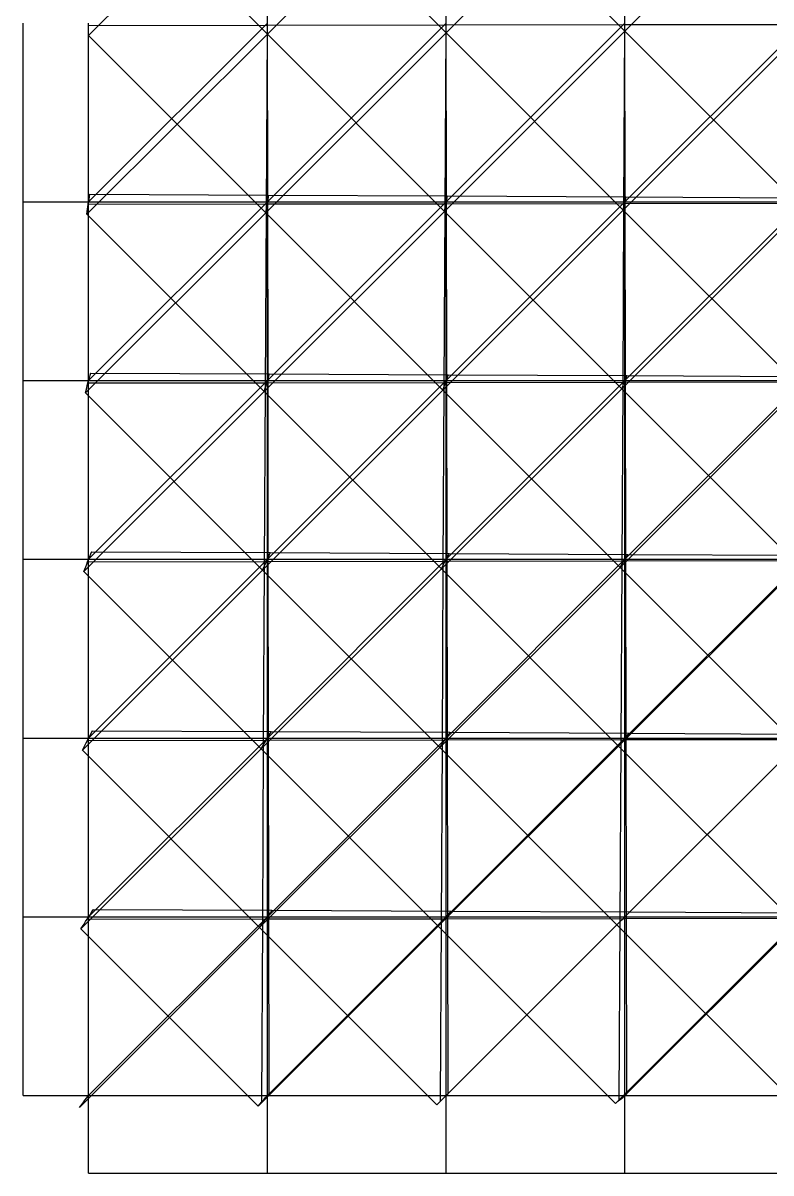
# Model space of a CAD drawing. Header units: metres. Extents: x -7.5 to 7.5, y -5.8 to 5.8.
# Drawn here: x -7.53 to -3.77, y -5.79 to 0 of the extents above; entities that cross this region are included whole.
import ezdxf

# ---------------------------------------------------------------- set-up
doc = ezdxf.new("R2010")
doc.units = ezdxf.units.M

msp = doc.modelspace()

# ---------------------------------------------------------------- linework, layer by layer
at = {"color": 4}
for p, q in [((-7.2, -0.9, 0.4167), (-7.2, 0)), ((-7.2, -0.9, 0.4167), (-6.3, 0)), ((-6.3, -0.9, 0.3646), (-6.3, 0)), ((-6.3, -0.9, 0.3646), (-5.4, 0)), ((-5.4, -0.9, 0.3125), (-5.4, 0)), ((-5.4, -0.9, 0.3125), (-4.5, 0)), ((-4.5, -0.9, 0.2604), (-4.5, 0)), ((-4.5, -0.9, 0.2604), (-3.6, 0)), ((-7.2, -1.8, 0.8333), (-7.2, -0.9, 0.4167)), ((-7.2, -1.8, 0.8333), (-6.3, -0.9, 0.3646)), ((-7.2, -0.9, 0.4167), (-6.3, -0.9, 0.3646)), ((-6.3, -1.8, 0.7292), (-6.3, -0.9, 0.3646)), ((-6.3, -1.8, 0.7292), (-5.4, -0.9, 0.3125)), ((-6.3, -0.9, 0.3646), (-5.4, -0.9, 0.3125)), ((-5.4, -1.8, 0.625), (-5.4, -0.9, 0.3125)), ((-5.4, -1.8, 0.625), (-4.5, -0.9, 0.2604)), ((-5.4, -0.9, 0.3125), (-4.5, -0.9, 0.2604)), ((-4.5, -1.8, 0.5208), (-4.5, -0.9, 0.2604)), ((-4.5, -1.8, 0.5208), (-3.6, -0.9, 0.2083)), ((-4.5, -0.9, 0.2604), (-3.6, -0.9, 0.2083)), ((-7.2, -2.7, 1.25), (-7.2, -1.8, 0.8333)), ((-7.2, -2.7, 1.25), (-6.3, -1.8, 0.7292)), ((-7.2, -1.8, 0.8333), (-6.3, -1.8, 0.7292)), ((-6.3, -2.7, 1.0938), (-6.3, -1.8, 0.7292)), ((-6.3, -2.7, 1.0938), (-5.4, -1.8, 0.625)), ((-6.3, -1.8, 0.7292), (-5.4, -1.8, 0.625)), ((-5.4, -2.7, 0.9375), (-5.4, -1.8, 0.625)), ((-5.4, -2.7, 0.9375), (-4.5, -1.8, 0.5208)), ((-5.4, -1.8, 0.625), (-4.5, -1.8, 0.5208)), ((-4.5, -2.7, 0.7812), (-4.5, -1.8, 0.5208)), ((-4.5, -2.7, 0.7812), (-3.6, -1.8, 0.4167)), ((-4.5, -1.8, 0.5208), (-3.6, -1.8, 0.4167)), ((-7.2, -3.6, 1.6667), (-7.2, -2.7, 1.25)), ((-7.2, -3.6, 1.6667), (-6.3, -2.7, 1.0938)), ((-7.2, -2.7, 1.25), (-6.3, -2.7, 1.0938)), ((-6.3, -3.6, 1.4583), (-6.3, -2.7, 1.0938)), ((-6.3, -3.6, 1.4583), (-5.4, -2.7, 0.9375)), ((-6.3, -2.7, 1.0938), (-5.4, -2.7, 0.9375)), ((-5.4, -3.6, 1.25), (-5.4, -2.7, 0.9375)), ((-5.4, -3.6, 1.25), (-4.5, -2.7, 0.7812)), ((-5.4, -2.7, 0.9375), (-4.5, -2.7, 0.7812)), ((-4.5, -3.6, 1.0417), (-4.5, -2.7, 0.7812)), ((-4.5, -3.6, 1.0417), (-3.6, -2.7, 0.625)), ((-4.5, -2.7, 0.7812), (-3.6, -2.7, 0.625)), ((-7.2, -4.5, 2.0833), (-7.2, -3.6, 1.6667)), ((-7.2, -4.5, 2.0833), (-6.3, -3.6, 1.4583)), ((-7.2, -3.6, 1.6667), (-6.3, -3.6, 1.4583)), ((-6.3, -4.5, 1.8229), (-6.3, -3.6, 1.4583)), ((-6.3, -4.5, 1.8229), (-5.4, -3.6, 1.25)), ((-6.3, -3.6, 1.4583), (-5.4, -3.6, 1.25)), ((-5.4, -4.5, 1.5625), (-5.4, -3.6, 1.25)), ((-5.4, -4.5, 1.5625), (-4.5, -3.6, 1.0417)), ((-5.4, -3.6, 1.25), (-4.5, -3.6, 1.0417)), ((-4.5, -4.5, 1.3021), (-4.5, -3.6, 1.0417)), ((-4.5, -4.5, 1.3021), (-3.6, -3.6, 0.8333)), ((-4.5, -3.6, 1.0417), (-3.6, -3.6, 0.8333)), ((-7.2, -5.4, 2.5), (-7.2, -4.5, 2.0833)), ((-7.2, -5.4, 2.5), (-6.3, -4.5, 1.8229)), ((-7.2, -4.5, 2.0833), (-6.3, -4.5, 1.8229)), ((-6.3, -5.4, 2.1875), (-6.3, -4.5, 1.8229)), ((-6.3, -5.4, 2.1875), (-5.4, -4.5, 1.5625)), ((-6.3, -4.5, 1.8229), (-5.4, -4.5, 1.5625)), ((-5.4, -5.4, 1.875), (-5.4, -4.5, 1.5625)), ((-5.4, -5.4, 1.875), (-4.5, -4.5, 1.3021)), ((-5.4, -4.5, 1.5625), (-4.5, -4.5, 1.3021)), ((-4.5, -5.4, 1.5625), (-4.5, -4.5, 1.3021)), ((-4.5, -5.4, 1.5625), (-3.6, -4.5, 1.0417)), ((-4.5, -4.5, 1.3021), (-3.6, -4.5, 1.0417)), ((-7.2, -5.4, 2.5), (-6.3, -5.4, 2.1875)), ((-6.3, -5.4, 2.1875), (-5.4, -5.4, 1.875)), ((-5.4, -5.4, 1.875), (-4.5, -5.4, 1.5625)), ((-4.5, -5.4, 1.5625), (-3.6, -5.4, 1.25))]:
    msp.add_line(p, q, dxfattribs=at)
at = {"layer": 'csavar_0', "color": 1}
for p, q in [((-7.2, -0.063, -0.1361), (-7.2, -0.0378, -0.0817)), ((-6.3, -0.0563, -0.139), (-6.3, -0.0338, -0.0834)), ((-5.4, -0.0492, -0.1417), (-5.4, -0.0295, -0.085)), ((-4.5, -0.0417, -0.1441), (-4.5, -0.025, -0.0865)), ((-4.5083, -0.9416, 0.1165), (-4.505, -0.925, 0.1741)), ((-7.2079, -0.9629, 0.2807), (-7.2047, -0.9378, 0.3351)), ((-6.308, -0.9562, 0.2258), (-6.3048, -0.9337, 0.2813)), ((-5.4082, -0.9491, 0.171), (-5.4049, -0.9295, 0.2276)), ((-7.2157, -1.8627, 0.698), (-7.2094, -1.8376, 0.7521)), ((-6.316, -1.856, 0.5909), (-6.3096, -1.8336, 0.6462)), ((-5.4163, -1.8489, 0.4841), (-5.4098, -1.8294, 0.5405)), ((-4.5166, -1.8414, 0.3776), (-4.5099, -1.8249, 0.4349)), ((-7.2233, -2.7622, 1.1155), (-7.214, -2.7374, 1.1693)), ((-6.3238, -2.7556, 0.9565), (-6.3143, -2.7334, 1.0114)), ((-5.4243, -2.7485, 0.7977), (-5.4146, -2.7291, 0.8536)), ((-4.5247, -2.7411, 0.6391), (-4.5148, -2.7247, 0.696)), ((-7.2308, -3.6617, 1.5334), (-7.2185, -3.637, 1.5867)), ((-6.3315, -3.6551, 1.3224), (-6.3189, -3.633, 1.3768)), ((-5.432, -3.6481, 1.1116), (-5.4192, -3.6288, 1.1669)), ((-4.5326, -3.6407, 0.901), (-4.5195, -3.6244, 0.9573)), ((-7.2381, -4.561, 1.9517), (-7.2229, -4.5366, 2.0043)), ((-6.3388, -4.5544, 1.6886), (-6.3233, -4.5326, 1.7424)), ((-5.4395, -4.5475, 1.4258), (-5.4237, -4.5285, 1.4805)), ((-4.5402, -4.5402, 1.1633), (-4.5241, -4.5241, 1.2188)), ((-7.2451, -5.4601, 2.3702), (-7.2271, -5.4361, 2.4221)), ((-6.346, -5.4536, 2.0552), (-6.3276, -5.4322, 2.1081)), ((-5.4467, -5.4467, 1.7404), (-5.428, -5.428, 1.7942)), ((-4.5475, -5.4395, 1.4258), (-4.5285, -5.4237, 1.4805))]:
    msp.add_line(p, q, dxfattribs=at)
at = {"layer": 'csavar_1', "color": 1}
for p, q in [((-7.1953, -0.8622, 0.4982), (-7.1969, -0.8748, 0.471)), ((-6.2952, -0.8663, 0.4479), (-6.2968, -0.8775, 0.4201)), ((-5.3951, -0.8705, 0.3974), (-5.3967, -0.8803, 0.3691)), ((-4.495, -0.875, 0.3467), (-4.4967, -0.8833, 0.318)), ((-7.1906, -1.7624, 0.9146), (-7.1937, -1.7749, 0.8875)), ((-6.2904, -1.7664, 0.8121), (-6.2936, -1.7776, 0.7845)), ((-5.3902, -1.7707, 0.7095), (-5.3935, -1.7804, 0.6813)), ((-4.4901, -1.7751, 0.6068), (-4.4934, -1.7834, 0.5781)), ((-7.186, -2.6627, 1.3307), (-7.1907, -2.6751, 1.3038)), ((-6.2857, -2.6666, 1.1761), (-6.2905, -2.6778, 1.1486)), ((-5.3854, -2.6709, 1.0214), (-5.3903, -2.6806, 0.9934)), ((-4.4852, -2.6753, 0.8665), (-4.4901, -2.6835, 0.8381)), ((-7.1815, -3.563, 1.7466), (-7.1877, -3.5753, 1.72)), ((-6.2811, -3.567, 1.5399), (-6.2874, -3.578, 1.5127)), ((-5.3808, -3.5712, 1.3331), (-5.3872, -3.5808, 1.3054)), ((-4.4805, -3.5756, 1.1261), (-4.487, -3.5837, 1.0979)), ((-7.1771, -4.4634, 2.1623), (-7.1848, -4.4756, 2.136)), ((-6.2767, -4.4674, 1.9035), (-6.2845, -4.4782, 1.8766)), ((-5.3763, -4.4715, 1.6445), (-5.3842, -4.481, 1.6172)), ((-4.4759, -4.4759, 1.3854), (-4.4839, -4.4839, 1.3576))]:
    msp.add_line(p, q, dxfattribs=at)
at = {"layer": 'csavar_2', "color": 1}
for p, q in [((-7.1969, -0.8748, 0.471), (-7.1984, -0.8874, 0.4439)), ((-6.2968, -0.8775, 0.4201), (-6.2984, -0.8888, 0.3923)), ((-5.3967, -0.8803, 0.3691), (-5.3984, -0.8902, 0.3408)), ((-4.4967, -0.8833, 0.318), (-4.4983, -0.8917, 0.2892)), ((-7.1937, -1.7749, 0.8875), (-7.1969, -1.7875, 0.8604)), ((-6.2936, -1.7776, 0.7845), (-6.2968, -1.7888, 0.7568)), ((-5.3935, -1.7804, 0.6813), (-5.3967, -1.7902, 0.6532)), ((-4.4934, -1.7834, 0.5781), (-4.4967, -1.7917, 0.5495)), ((-7.1907, -2.6751, 1.3038), (-7.1953, -2.6875, 1.2769)), ((-6.2905, -2.6778, 1.1486), (-6.2952, -2.6889, 1.1212)), ((-5.3903, -2.6806, 0.9934), (-5.3951, -2.6903, 0.9655)), ((-4.4901, -2.6835, 0.8381), (-4.4951, -2.6918, 0.8097)), ((-7.1877, -3.5753, 1.72), (-7.1938, -3.5877, 1.6933)), ((-6.2874, -3.578, 1.5127), (-6.2937, -3.589, 1.4855)), ((-5.3872, -3.5808, 1.3054), (-5.3936, -3.5904, 1.2777)), ((-4.487, -3.5837, 1.0979), (-4.4935, -3.5919, 1.0698)), ((-7.1848, -4.4756, 2.136), (-7.1924, -4.4878, 2.1097)), ((-6.2845, -4.4782, 1.8766), (-6.2922, -4.4891, 1.8498)), ((-5.3842, -4.481, 1.6172), (-5.3921, -4.4905, 1.5898)), ((-4.4839, -4.4839, 1.3576), (-4.492, -4.492, 1.3298))]:
    msp.add_line(p, q, dxfattribs=at)
at = {"layer": 'csavar_3', "color": 1}
for p, q in [((-7.1984, -0.8874, 0.4439), (-7.2, -0.9, 0.4167)), ((-6.2984, -0.8888, 0.3923), (-6.3, -0.9, 0.3646)), ((-5.3984, -0.8902, 0.3408), (-5.4, -0.9, 0.3125)), ((-4.4983, -0.8917, 0.2892), (-4.5, -0.9, 0.2604)), ((-7.1969, -1.7875, 0.8604), (-7.2, -1.8, 0.8333)), ((-6.2968, -1.7888, 0.7568), (-6.3, -1.8, 0.7292)), ((-5.3967, -1.7902, 0.6532), (-5.4, -1.8, 0.625)), ((-4.4967, -1.7917, 0.5495), (-4.5, -1.8, 0.5208)), ((-7.1953, -2.6875, 1.2769), (-7.2, -2.7, 1.25)), ((-6.2952, -2.6889, 1.1212), (-6.3, -2.7, 1.0938)), ((-5.3951, -2.6903, 0.9655), (-5.4, -2.7, 0.9375)), ((-4.4951, -2.6918, 0.8097), (-4.5, -2.7, 0.7812)), ((-7.1938, -3.5877, 1.6933), (-7.2, -3.6, 1.6667)), ((-6.2937, -3.589, 1.4855), (-6.3, -3.6, 1.4583)), ((-5.3936, -3.5904, 1.2777), (-5.4, -3.6, 1.25)), ((-4.4935, -3.5919, 1.0698), (-4.5, -3.6, 1.0417)), ((-7.1924, -4.4878, 2.1097), (-7.2, -4.5, 2.0833)), ((-6.2922, -4.4891, 1.8498), (-6.3, -4.5, 1.8229)), ((-5.3921, -4.4905, 1.5898), (-5.4, -4.5, 1.5625)), ((-4.492, -4.492, 1.3298), (-4.5, -4.5, 1.3021)), ((-6.2908, -5.3893, 2.214), (-6.3, -5.4, 2.1875)), ((-5.3906, -5.3906, 1.9019), (-5.4, -5.4, 1.875)), ((-4.4905, -5.3921, 1.5898), (-4.5, -5.4, 1.5625))]:
    msp.add_line(p, q, dxfattribs=at)
at = {"layer": 'csavar_4', "color": 1}
for p, q in [((-7.2, -0.0126, -0.0272), (-7.2, 0)), ((-6.3, -0.0113, -0.0278), (-6.3, 0)), ((-5.4, -0.0098, -0.0283), (-5.4, 0)), ((-4.5, -0.0083, -0.0288), (-4.5, 0)), ((-7.2016, -0.9126, 0.3895), (-7.2, -0.9, 0.4167)), ((-6.3016, -0.9112, 0.3368), (-6.3, -0.9, 0.3646)), ((-5.4016, -0.9098, 0.2842), (-5.4, -0.9, 0.3125)), ((-4.5017, -0.9083, 0.2316), (-4.5, -0.9, 0.2604)), ((-7.2031, -1.8125, 0.8063), (-7.2, -1.8, 0.8333)), ((-6.3032, -1.8112, 0.7015), (-6.3, -1.8, 0.7292)), ((-5.4033, -1.8098, 0.5968), (-5.4, -1.8, 0.625)), ((-4.5033, -1.8083, 0.4922), (-4.5, -1.8, 0.5208)), ((-7.2047, -2.7125, 1.2231), (-7.2, -2.7, 1.25)), ((-6.3048, -2.7111, 1.0663), (-6.3, -2.7, 1.0938)), ((-5.4049, -2.7097, 0.9095), (-5.4, -2.7, 0.9375)), ((-4.5049, -2.7082, 0.7528), (-4.5, -2.7, 0.7812)), ((-7.2062, -3.6123, 1.64), (-7.2, -3.6, 1.6667)), ((-6.3063, -3.611, 1.4311), (-6.3, -3.6, 1.4583)), ((-5.4064, -3.6096, 1.2223), (-5.4, -3.6, 1.25)), ((-4.5065, -3.6081, 1.0135), (-4.5, -3.6, 1.0417)), ((-7.2076, -4.5122, 2.057), (-7.2, -4.5, 2.0833)), ((-6.3078, -4.5109, 1.7961), (-6.3, -4.5, 1.8229)), ((-5.4079, -4.5095, 1.5352), (-5.4, -4.5, 1.5625)), ((-4.508, -4.508, 1.2743), (-4.5, -4.5, 1.3021)), ((-7.209, -5.412, 2.474), (-7.2, -5.4, 2.5)), ((-6.3092, -5.4107, 2.161), (-6.3, -5.4, 2.1875)), ((-5.4093, -5.4093, 1.8481), (-5.4, -5.4, 1.875)), ((-4.5095, -5.4079, 1.5352), (-4.5, -5.4, 1.5625))]:
    msp.add_line(p, q, dxfattribs=at)
at = {"layer": 'csavar_5', "color": 1}
for p, q in [((-7.2, -0.0252, -0.0544), (-7.2, -0.0126, -0.0272)), ((-6.3, -0.0225, -0.0556), (-6.3, -0.0113, -0.0278)), ((-5.4, -0.0197, -0.0567), (-5.4, -0.0098, -0.0283)), ((-4.5, -0.0167, -0.0576), (-4.5, -0.0083, -0.0288)), ((-7.2031, -0.9252, 0.3623), (-7.2016, -0.9126, 0.3895)), ((-6.3032, -0.9225, 0.3091), (-6.3016, -0.9112, 0.3368)), ((-5.4033, -0.9197, 0.2559), (-5.4016, -0.9098, 0.2842)), ((-4.5033, -0.9167, 0.2029), (-4.5017, -0.9083, 0.2316)), ((-7.2063, -1.8251, 0.7792), (-7.2031, -1.8125, 0.8063)), ((-6.3064, -1.8224, 0.6739), (-6.3032, -1.8112, 0.7015)), ((-5.4065, -1.8196, 0.5687), (-5.4033, -1.8098, 0.5968)), ((-4.5066, -1.8166, 0.4636), (-4.5033, -1.8083, 0.4922)), ((-7.2093, -2.7249, 1.1962), (-7.2047, -2.7125, 1.2231)), ((-6.3095, -2.7222, 1.0389), (-6.3048, -2.7111, 1.0663)), ((-5.4097, -2.7194, 0.8816), (-5.4049, -2.7097, 0.9095)), ((-4.5099, -2.7165, 0.7244), (-4.5049, -2.7082, 0.7528)), ((-7.2123, -3.6247, 1.6134), (-7.2062, -3.6123, 1.64)), ((-6.3126, -3.622, 1.404), (-6.3063, -3.611, 1.4311)), ((-5.4128, -3.6192, 1.1946), (-5.4064, -3.6096, 1.2223)), ((-4.513, -3.6163, 0.9854), (-4.5065, -3.6081, 1.0135)), ((-7.2152, -4.5244, 2.0307), (-7.2076, -4.5122, 2.057)), ((-6.3155, -4.5218, 1.7692), (-6.3078, -4.5109, 1.7961)), ((-5.4158, -4.519, 1.5078), (-5.4079, -4.5095, 1.5352)), ((-4.5161, -4.5161, 1.2466), (-4.508, -4.508, 1.2743)), ((-7.218, -5.424, 2.4481), (-7.209, -5.412, 2.474)), ((-6.3184, -5.4214, 2.1346), (-6.3092, -5.4107, 2.161)), ((-5.4187, -5.4187, 1.8211), (-5.4093, -5.4093, 1.8481)), ((-4.519, -5.4158, 1.5078), (-4.5095, -5.4079, 1.5352))]:
    msp.add_line(p, q, dxfattribs=at)
at = {"layer": 'csavar_6', "color": 1}
for p, q in [((-7.2, -0.0378, -0.0817), (-7.2, -0.0252, -0.0544)), ((-6.3, -0.0338, -0.0834), (-6.3, -0.0225, -0.0556)), ((-5.4, -0.0295, -0.085), (-5.4, -0.0197, -0.0567)), ((-4.5, -0.025, -0.0865), (-4.5, -0.0167, -0.0576)), ((-7.2047, -0.9378, 0.3351), (-7.2031, -0.9252, 0.3623)), ((-6.3048, -0.9337, 0.2813), (-6.3032, -0.9225, 0.3091)), ((-5.4049, -0.9295, 0.2276), (-5.4033, -0.9197, 0.2559)), ((-4.505, -0.925, 0.1741), (-4.5033, -0.9167, 0.2029)), ((-7.2094, -1.8376, 0.7521), (-7.2063, -1.8251, 0.7792)), ((-6.3096, -1.8336, 0.6462), (-6.3064, -1.8224, 0.6739)), ((-5.4098, -1.8294, 0.5405), (-5.4065, -1.8196, 0.5687)), ((-4.5099, -1.8249, 0.4349), (-4.5066, -1.8166, 0.4636)), ((-5.4146, -2.7291, 0.8536), (-5.4097, -2.7194, 0.8816)), ((-4.5148, -2.7247, 0.696), (-4.5099, -2.7165, 0.7244)), ((-7.214, -2.7374, 1.1693), (-7.2093, -2.7249, 1.1962)), ((-6.3143, -2.7334, 1.0114), (-6.3095, -2.7222, 1.0389)), ((-7.2185, -3.637, 1.5867), (-7.2123, -3.6247, 1.6134)), ((-6.3189, -3.633, 1.3768), (-6.3126, -3.622, 1.404)), ((-5.4192, -3.6288, 1.1669), (-5.4128, -3.6192, 1.1946)), ((-4.5195, -3.6244, 0.9573), (-4.513, -3.6163, 0.9854)), ((-4.5241, -4.5241, 1.2188), (-4.5161, -4.5161, 1.2466)), ((-7.2229, -4.5366, 2.0043), (-7.2152, -4.5244, 2.0307)), ((-6.3233, -4.5326, 1.7424), (-6.3155, -4.5218, 1.7692)), ((-5.4237, -4.5285, 1.4805), (-5.4158, -4.519, 1.5078)), ((-7.2271, -5.4361, 2.4221), (-7.218, -5.424, 2.4481)), ((-6.3276, -5.4322, 2.1081), (-6.3184, -5.4214, 2.1346)), ((-5.428, -5.428, 1.7942), (-5.4187, -5.4187, 1.8211)), ((-4.5285, -5.4237, 1.4805), (-4.519, -5.4158, 1.5078))]:
    msp.add_line(p, q, dxfattribs=at)
at = {"layer": 'kotel', "color": 3}
for p, q in [((-7.2, -0.063, -0.1361), (-6.292, 0.8438, -0.5034)), ((-7.1921, 0.8371, -0.5526), (-6.3, -0.0563, -0.139)), ((-6.3, -0.0563, -0.139), (-5.3918, 0.8509, -0.454)), ((-6.292, 0.8438, -0.5034), (-5.4, -0.0492, -0.1417)), ((-5.4, -0.0492, -0.1417), (-4.4917, 0.8584, -0.4043)), ((-5.3918, 0.8509, -0.454), (-4.5, -0.0417, -0.1441)), ((-4.5, -0.0417, -0.1441), (-3.5916, 0.8662, -0.3542)), ((-7.2079, -0.9629, 0.2807), (-6.3, -0.0563, -0.139)), ((-6.308, -0.9562, 0.2258), (-5.4, -0.0492, -0.1417)), ((-6.3, -0.0563, -0.139), (-5.4082, -0.9491, 0.171)), ((-5.4082, -0.9491, 0.171), (-4.5, -0.0417, -0.1441)), ((-5.4, -0.0492, -0.1417), (-4.5083, -0.9416, 0.1165)), ((-4.5083, -0.9416, 0.1165), (-3.6, -0.0338, -0.1461)), ((-4.5, -0.0417, -0.1441), (-3.6084, -0.9338, 0.0624)), ((-7.2, -0.063, -0.1361), (-6.308, -0.9562, 0.2258)), ((-7.2157, -1.8627, 0.698), (-6.308, -0.9562, 0.2258)), ((-7.2079, -0.9629, 0.2807), (-6.316, -1.856, 0.5909)), ((-6.316, -1.856, 0.5909), (-5.4082, -0.9491, 0.171)), ((-6.308, -0.9562, 0.2258), (-5.4163, -1.8489, 0.4841)), ((-5.4163, -1.8489, 0.4841), (-4.5083, -0.9416, 0.1165)), ((-5.4082, -0.9491, 0.171), (-4.5166, -1.8414, 0.3776)), ((-4.5166, -1.8414, 0.3776), (-3.6084, -0.9338, 0.0624)), ((-4.5083, -0.9416, 0.1165), (-3.6168, -1.8336, 0.2715)), ((-6.3238, -2.7556, 0.9565), (-5.4163, -1.8489, 0.4841)), ((-5.4243, -2.7485, 0.7977), (-4.5166, -1.8414, 0.3776)), ((-5.4163, -1.8489, 0.4841), (-4.5247, -2.7411, 0.6391)), ((-4.5247, -2.7411, 0.6391), (-3.6168, -1.8336, 0.2715)), ((-4.5166, -1.8414, 0.3776), (-3.625, -2.7334, 0.4809)), ((-7.2233, -2.7622, 1.1155), (-6.316, -1.856, 0.5909)), ((-7.2157, -1.8627, 0.698), (-6.3238, -2.7556, 0.9565)), ((-6.316, -1.856, 0.5909), (-5.4243, -2.7485, 0.7977)), ((-7.2308, -3.6617, 1.5334), (-6.3238, -2.7556, 0.9565)), ((-7.2233, -2.7622, 1.1155), (-6.3315, -3.6551, 1.3224)), ((-6.3315, -3.6551, 1.3224), (-5.4243, -2.7485, 0.7977)), ((-6.3238, -2.7556, 0.9565), (-5.432, -3.6481, 1.1116)), ((-5.432, -3.6481, 1.1116), (-4.5247, -2.7411, 0.6391)), ((-5.4243, -2.7485, 0.7977), (-4.5326, -3.6407, 0.901)), ((-4.5326, -3.6407, 0.901), (-3.625, -2.7334, 0.4809)), ((-4.5247, -2.7411, 0.6391), (-3.633, -3.633, 0.6908)), ((-5.4395, -4.5475, 1.4258), (-4.5326, -3.6407, 0.901)), ((-4.5402, -4.5402, 1.1633), (-3.633, -3.633, 0.6908)), ((-4.5326, -3.6407, 0.901), (-3.6407, -4.5326, 0.901)), ((-7.2381, -4.561, 1.9517), (-6.3315, -3.6551, 1.3224)), ((-7.2308, -3.6617, 1.5334), (-6.3388, -4.5544, 1.6886)), ((-6.3388, -4.5544, 1.6886), (-5.432, -3.6481, 1.1116)), ((-6.3315, -3.6551, 1.3224), (-5.4395, -4.5475, 1.4258)), ((-5.432, -3.6481, 1.1116), (-4.5402, -4.5402, 1.1633)), ((-7.2451, -5.4601, 2.3702), (-6.3388, -4.5544, 1.6886)), ((-7.2381, -4.561, 1.9517), (-6.346, -5.4536, 2.0552)), ((-6.346, -5.4536, 2.0552), (-5.4395, -4.5475, 1.4258)), ((-6.3388, -4.5544, 1.6886), (-5.4467, -5.4467, 1.7404)), ((-5.4467, -5.4467, 1.7404), (-4.5402, -4.5402, 1.1633)), ((-5.4395, -4.5475, 1.4258), (-4.5475, -5.4395, 1.4258)), ((-4.5475, -5.4395, 1.4258), (-3.6407, -4.5326, 0.901)), ((-4.5402, -4.5402, 1.1633), (-3.6481, -5.432, 1.1116))]:
    msp.add_line(p, q, dxfattribs=at)
at = {"layer": 'per_x_m', "color": 9}
for p, q in [((-7.2, -5.79, 2.5), (-7.2, -5.4, 2.5)), ((-6.3, -5.79, 2.1875), (-6.3, -5.4, 2.1875)), ((-5.4, -5.79, 1.875), (-5.4, -5.4, 1.875)), ((-4.5, -5.79, 1.5625), (-4.5, -5.4, 1.5625))]:
    msp.add_line(p, q, dxfattribs=at)
at = {"layer": 'per_y_m', "color": 9}
for p, q in [((-7.53, -0.9, 0.4167), (-7.2, -0.9, 0.4167)), ((-7.53, -1.8, 0.8333), (-7.2, -1.8, 0.8333)), ((-7.53, -2.7, 1.25), (-7.2, -2.7, 1.25)), ((-7.53, -3.6, 1.6667), (-7.2, -3.6, 1.6667)), ((-7.53, -4.5, 2.0833), (-7.2, -4.5, 2.0833)), ((-7.53, -5.4, 2.5), (-7.2, -5.4, 2.5))]:
    msp.add_line(p, q, dxfattribs=at)
at = {"layer": 'perem_x', "color": 5}
for p, q in [((-7.2, -5.79, 2.5), (-6.3, -5.79, 2.1875)), ((-6.3, -5.79, 2.1875), (-5.4, -5.79, 1.875)), ((-5.4, -5.79, 1.875), (-4.5, -5.79, 1.5625)), ((-4.5, -5.79, 1.5625), (-3.6, -5.79, 1.25))]:
    msp.add_line(p, q, dxfattribs=at)
at = {"layer": 'perem_y', "color": 5}
for p, q in [((-7.53, -0.9, 0.4167), (-7.53, 0)), ((-7.53, -1.8, 0.8333), (-7.53, -0.9, 0.4167)), ((-7.53, -2.7, 1.25), (-7.53, -1.8, 0.8333)), ((-7.53, -3.6, 1.6667), (-7.53, -2.7, 1.25)), ((-7.53, -4.5, 2.0833), (-7.53, -3.6, 1.6667)), ((-7.53, -5.4, 2.5), (-7.53, -4.5, 2.0833))]:
    msp.add_line(p, q, dxfattribs=at)
at = {"layer": 'x', "color": 0}
for p, q in [((-7.2, -0.0126, -0.0272), (-6.3, -0.0113, -0.0278)), ((-6.3, -0.0113, -0.0278), (-5.4, -0.0098, -0.0283)), ((-5.4, -0.0098, -0.0283), (-4.5, -0.0083, -0.0288)), ((-4.5, -0.0083, -0.0288), (-3.6, -0.0068, -0.0292)), ((-7.2016, -0.9126, 0.3895), (-6.3016, -0.9112, 0.3368)), ((-6.3016, -0.9112, 0.3368), (-5.4016, -0.9098, 0.2842)), ((-5.4016, -0.9098, 0.2842), (-4.5017, -0.9083, 0.2316)), ((-4.5017, -0.9083, 0.2316), (-3.6017, -0.9068, 0.1792)), ((-7.2031, -1.8125, 0.8063), (-6.3032, -1.8112, 0.7015)), ((-6.3032, -1.8112, 0.7015), (-5.4033, -1.8098, 0.5968)), ((-5.4033, -1.8098, 0.5968), (-4.5033, -1.8083, 0.4922)), ((-4.5033, -1.8083, 0.4922), (-3.6034, -1.8067, 0.3876)), ((-7.2047, -2.7125, 1.2231), (-6.3048, -2.7111, 1.0663)), ((-6.3048, -2.7111, 1.0663), (-5.4049, -2.7097, 0.9095)), ((-5.4049, -2.7097, 0.9095), (-4.5049, -2.7082, 0.7528)), ((-4.5049, -2.7082, 0.7528), (-3.605, -2.7067, 0.5962)), ((-7.2062, -3.6123, 1.64), (-6.3063, -3.611, 1.4311)), ((-6.3063, -3.611, 1.4311), (-5.4064, -3.6096, 1.2223)), ((-5.4064, -3.6096, 1.2223), (-4.5065, -3.6081, 1.0135)), ((-4.5065, -3.6081, 1.0135), (-3.6066, -3.6066, 0.8048)), ((-7.2076, -4.5122, 2.057), (-6.3078, -4.5109, 1.7961)), ((-6.3078, -4.5109, 1.7961), (-5.4079, -4.5095, 1.5352)), ((-5.4079, -4.5095, 1.5352), (-4.508, -4.508, 1.2743)), ((-4.508, -4.508, 1.2743), (-3.6081, -4.5065, 1.0135))]:
    msp.add_line(p, q, dxfattribs=at)
at = {"layer": 'x_t', "color": 0}
for p, q in [((-7.1953, -0.8622, 0.4982), (-6.2952, -0.8663, 0.4479)), ((-6.2952, -0.8663, 0.4479), (-5.3951, -0.8705, 0.3974)), ((-5.3951, -0.8705, 0.3974), (-4.495, -0.875, 0.3467)), ((-4.495, -0.875, 0.3467), (-3.5949, -0.8797, 0.2959)), ((-7.1906, -1.7624, 0.9146), (-6.2904, -1.7664, 0.8121)), ((-6.2904, -1.7664, 0.8121), (-5.3902, -1.7707, 0.7095)), ((-5.3902, -1.7707, 0.7095), (-4.4901, -1.7751, 0.6068)), ((-4.4901, -1.7751, 0.6068), (-3.5899, -1.7798, 0.5038)), ((-7.186, -2.6627, 1.3307), (-6.2857, -2.6666, 1.1761)), ((-6.2857, -2.6666, 1.1761), (-5.3854, -2.6709, 1.0214)), ((-5.3854, -2.6709, 1.0214), (-4.4852, -2.6753, 0.8665)), ((-4.4852, -2.6753, 0.8665), (-3.585, -2.68, 0.7115)), ((-7.1815, -3.563, 1.7466), (-6.2811, -3.567, 1.5399)), ((-6.2811, -3.567, 1.5399), (-5.3808, -3.5712, 1.3331)), ((-5.3808, -3.5712, 1.3331), (-4.4805, -3.5756, 1.1261)), ((-4.4805, -3.5756, 1.1261), (-3.5802, -3.5802, 0.9189)), ((-7.1771, -4.4634, 2.1623), (-6.2767, -4.4674, 1.9035)), ((-6.2767, -4.4674, 1.9035), (-5.3763, -4.4715, 1.6445)), ((-5.3763, -4.4715, 1.6445), (-4.4759, -4.4759, 1.3854)), ((-4.4759, -4.4759, 1.3854), (-3.5756, -4.4805, 1.1261))]:
    msp.add_line(p, q, dxfattribs=at)
at = {"layer": 'y', "color": 2}
for p, q in [((-5.4, -0.0295, -0.085), (-5.3951, 0.8705, -0.3974)), ((-4.5, -0.025, -0.0865), (-4.495, 0.875, -0.3467)), ((-6.3, -0.0338, -0.0834), (-6.2952, 0.8663, -0.4479)), ((-6.2984, -0.8888, 0.3923), (-6.3, 0.0113, 0.0278)), ((-5.3984, -0.8902, 0.3408), (-5.4, 0.0098, 0.0283)), ((-4.4983, -0.8917, 0.2892), (-4.5, 0.0083, 0.0288)), ((-6.3048, -0.9337, 0.2813), (-6.3, -0.0338, -0.0834)), ((-5.4049, -0.9295, 0.2276), (-5.4, -0.0295, -0.085)), ((-4.505, -0.925, 0.1741), (-4.5, -0.025, -0.0865)), ((-6.2968, -1.7888, 0.7568), (-6.2984, -0.8888, 0.3923)), ((-5.3967, -1.7902, 0.6532), (-5.3984, -0.8902, 0.3408)), ((-4.5099, -1.8249, 0.4349), (-4.505, -0.925, 0.1741)), ((-4.4967, -1.7917, 0.5495), (-4.4983, -0.8917, 0.2892)), ((-6.3096, -1.8336, 0.6462), (-6.3048, -0.9337, 0.2813)), ((-5.4098, -1.8294, 0.5405), (-5.4049, -0.9295, 0.2276)), ((-6.2952, -2.6889, 1.1212), (-6.2968, -1.7888, 0.7568)), ((-5.3951, -2.6903, 0.9655), (-5.3967, -1.7902, 0.6532)), ((-4.4951, -2.6918, 0.8097), (-4.4967, -1.7917, 0.5495)), ((-6.3143, -2.7334, 1.0114), (-6.3096, -1.8336, 0.6462)), ((-5.4146, -2.7291, 0.8536), (-5.4098, -1.8294, 0.5405)), ((-4.5148, -2.7247, 0.696), (-4.5099, -1.8249, 0.4349)), ((-6.2937, -3.589, 1.4855), (-6.2952, -2.6889, 1.1212)), ((-5.3936, -3.5904, 1.2777), (-5.3951, -2.6903, 0.9655)), ((-4.4935, -3.5919, 1.0698), (-4.4951, -2.6918, 0.8097)), ((-6.3189, -3.633, 1.3768), (-6.3143, -2.7334, 1.0114)), ((-5.4192, -3.6288, 1.1669), (-5.4146, -2.7291, 0.8536)), ((-4.5195, -3.6244, 0.9573), (-4.5148, -2.7247, 0.696)), ((-6.2922, -4.4891, 1.8498), (-6.2937, -3.589, 1.4855)), ((-6.3233, -4.5326, 1.7424), (-6.3189, -3.633, 1.3768)), ((-5.4237, -4.5285, 1.4805), (-5.4192, -3.6288, 1.1669)), ((-5.3921, -4.4905, 1.5898), (-5.3936, -3.5904, 1.2777)), ((-4.5241, -4.5241, 1.2188), (-4.5195, -3.6244, 0.9573)), ((-4.492, -4.492, 1.3298), (-4.4935, -3.5919, 1.0698)), ((-6.2908, -5.3893, 2.214), (-6.2922, -4.4891, 1.8498)), ((-5.3906, -5.3906, 1.9019), (-5.3921, -4.4905, 1.5898)), ((-4.4905, -5.3921, 1.5898), (-4.492, -4.492, 1.3298)), ((-6.3276, -5.4322, 2.1081), (-6.3233, -4.5326, 1.7424)), ((-5.428, -5.428, 1.7942), (-5.4237, -4.5285, 1.4805)), ((-4.5285, -5.4237, 1.4805), (-4.5241, -4.5241, 1.2188))]:
    msp.add_line(p, q, dxfattribs=at)

doc.saveas('drawing.dxf')
